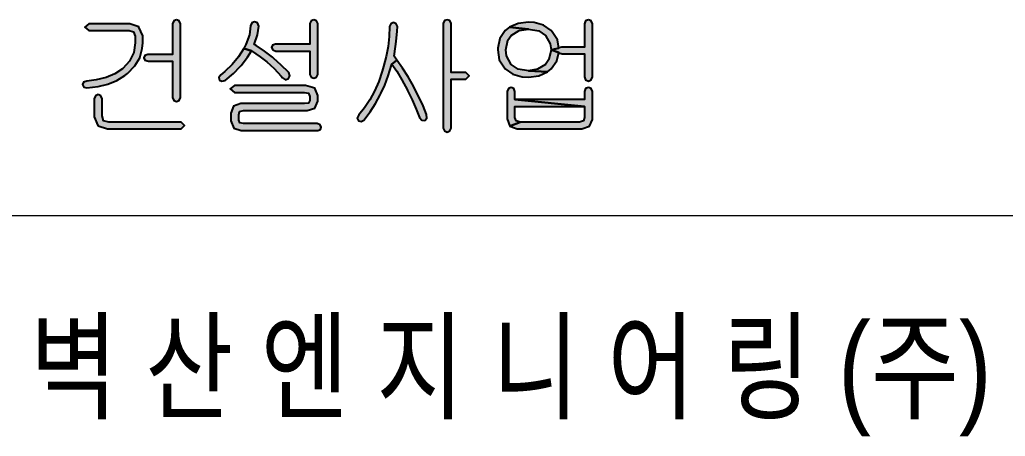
# Model space of a CAD drawing. Header units: inches. Extents: x 1027 to 1868, y 0 to 594.
# Drawn here: x 1787.59 to 1827.93, y 101.01 to 118.05 of the extents above; entities that cross this region are included whole.
import ezdxf

# ---------------------------------------------------------------- set-up
doc = ezdxf.new("R2010")
doc.units = ezdxf.units.IN
doc.header["$MEASUREMENT"] = 0
doc.layers.add('BG 0 -1', color=7, linetype='Continuous')
doc.layers.add('BG Default', color=7, linetype='Continuous')
doc.styles.add('Arial', font='arial.ttf')

msp = doc.modelspace()

# ---------------------------------------------------------------- hatches: boundary and pattern name
at = {"layer": 'BG Default', "linetype": 'Continuous'}
for points in [[(1792.059, 117.873), (1790.415, 117.873), (1790.261, 117.736), (1790.415, 117.6), (1792.068, 117.6), (1792.25, 117.546), (1792.314, 117.373), (1792.314, 117.101), (1792.259, 116.71), (1792.087, 116.356), (1791.805, 116.056), (1791.796, 116.038), (1791.487, 115.838), (1791.133, 115.684), (1790.724, 115.584), (1790.334, 115.538), (1790.197, 115.493), (1790.161, 115.393), (1790.216, 115.293), (1790.343, 115.257), (1790.797, 115.311), (1791.196, 115.411), (1791.56, 115.566), (1791.887, 115.766), (1792.005, 115.847), (1792.305, 116.156), (1792.504, 116.492), (1792.604, 116.865), (1792.622, 117.101), (1792.622, 117.391), (1792.468, 117.746), (1792.468, 117.755), (1792.096, 117.873)], [(1794.003, 118.045), (1793.894, 118), (1793.84, 117.873), (1793.84, 116.628), (1792.831, 116.628), (1792.704, 116.583), (1792.668, 116.483), (1792.713, 116.392), (1792.859, 116.347), (1793.84, 116.347), (1793.84, 114.866), (1793.894, 114.739), (1794.003, 114.694), (1794.121, 114.739), (1794.176, 114.866), (1794.176, 117.873), (1794.121, 118)], [(1799.625, 118.045), (1799.516, 118), (1799.462, 117.891), (1799.462, 117.046), (1798.063, 117.046), (1797.936, 117.01), (1797.899, 116.91), (1797.945, 116.81), (1798.072, 116.765), (1799.462, 116.765), (1799.462, 115.811), (1799.516, 115.693), (1799.625, 115.657), (1799.734, 115.693), (1799.789, 115.811), (1799.789, 117.891), (1799.734, 118)], [(1802.886, 117.927), (1802.777, 117.882), (1802.722, 117.764), (1802.713, 117.364), (1802.668, 116.955), (1802.595, 116.547), (1802.486, 116.138), (1802.432, 115.947), (1802.286, 115.52), (1802.114, 115.13), (1801.914, 114.766), (1801.705, 114.439), (1801.469, 114.149), (1801.405, 114.022), (1801.46, 113.913), (1801.56, 113.885), (1801.678, 113.94), (1801.932, 114.276), (1802.159, 114.621), (1802.35, 114.975), (1802.368, 115.021), (1802.532, 115.375), (1802.677, 115.756), (1802.804, 116.183), (1802.822, 116.229), (1803.031, 116.392), (1802.913, 116.556), (1802.977, 116.955), (1803.004, 117.155), (1803.04, 117.582), (1803.049, 117.764), (1802.995, 117.882)], [(1805.084, 118.045), (1804.975, 118.009), (1804.92, 117.891), (1804.92, 113.613), (1804.975, 113.495), (1805.084, 113.449), (1805.193, 113.495), (1805.247, 113.613), (1805.247, 115.611), (1805.856, 115.611), (1805.992, 115.747), (1805.856, 115.884), (1805.247, 115.884), (1805.247, 117.891), (1805.193, 118.009)], [(1810.869, 118.045), (1810.751, 118), (1810.706, 117.873), (1810.706, 116.928), (1809.761, 116.928), (1809.652, 116.892), (1809.652, 116.883), (1809.344, 116.81), (1809.652, 116.71), (1809.661, 116.692), (1809.789, 116.647), (1810.706, 116.647), (1810.706, 115.711), (1810.751, 115.584), (1810.869, 115.538), (1810.978, 115.584), (1811.033, 115.711), (1811.033, 117.882), (1810.978, 118)], [(1790.806, 114.984), (1790.697, 114.939), (1790.642, 114.803), (1790.642, 114.067), (1790.788, 113.713), (1790.797, 113.704), (1791.178, 113.586), (1791.187, 113.586), (1794.203, 113.586), (1794.339, 113.722), (1794.203, 113.858), (1791.242, 113.858), (1791.024, 113.913), (1790.969, 114.113), (1790.969, 114.803), (1790.915, 114.939)], [(1799.289, 115.357), (1796.383, 115.357), (1796.21, 115.221), (1796.383, 115.075), (1799.253, 115.075), (1799.416, 115.039), (1799.462, 114.903), (1799.462, 114.748), (1799.407, 114.639), (1799.253, 114.612), (1796.646, 114.612), (1796.346, 114.503), (1796.228, 114.222), (1796.228, 113.904), (1796.355, 113.613), (1796.655, 113.513), (1799.789, 113.513), (1799.898, 113.558), (1799.934, 113.649), (1799.889, 113.749), (1799.761, 113.795), (1796.746, 113.795), (1796.601, 113.822), (1796.555, 113.94), (1796.555, 114.149), (1796.592, 114.285), (1796.755, 114.331), (1799.353, 114.331), (1799.671, 114.43), (1799.789, 114.712), (1799.789, 114.948), (1799.671, 115.248)], [(1810.869, 115.275), (1810.751, 115.239), (1810.706, 115.112), (1810.706, 114.776), (1807.863, 114.776), (1810.706, 114.494), (1810.706, 114.04), (1810.661, 113.904), (1810.497, 113.858), (1808.072, 113.858), (1807.645, 113.695), (1807.945, 113.586), (1810.597, 113.586), (1810.915, 113.695), (1811.033, 113.967), (1811.033, 115.112), (1810.978, 115.239)]]:
    msp.add_hatch(color=3, dxfattribs=at).paths.add_polyline_path(points)
at = {"layer": 'BG Default', "linetype": 'ByBlock'}
for points in [[(1797.073, 116.774), (1797.436, 116.529), (1797.709, 116.32), (1798.008, 116.047), (1798.29, 115.738), (1798.344, 115.666), (1798.472, 115.593), (1798.59, 115.638), (1798.644, 115.747), (1798.599, 115.884), (1798.281, 116.202), (1797.99, 116.465), (1797.936, 116.51), (1797.609, 116.756), (1797.264, 116.992), (1797.182, 117.037), (1797.318, 117.428), (1797.373, 117.782), (1797.318, 117.918), (1797.2, 117.964), (1797.091, 117.918), (1797.037, 117.8), (1796.991, 117.428), (1796.846, 117.028), (1796.764, 116.865)], [(1809.652, 116.883), (1809.598, 117.219), (1809.389, 117.555), (1809.344, 117.6), (1809.035, 117.818), (1808.653, 117.936), (1808.417, 117.945), (1807.99, 117.891), (1807.636, 117.736), (1808.417, 117.664), (1808.835, 117.591), (1809.117, 117.4), (1809.307, 117.064), (1809.344, 116.81)], [(1807.636, 117.736), (1807.463, 117.6), (1807.245, 117.273), (1807.155, 116.883), (1807.155, 116.81), (1807.218, 116.41), (1807.427, 116.074), (1807.463, 116.038), (1807.781, 115.82), (1808.163, 115.711), (1808.417, 115.693), (1808.844, 115.747), (1809.198, 115.911), (1808.417, 115.956), (1807.999, 116.029), (1807.709, 116.22), (1807.509, 116.565), (1807.482, 116.81), (1807.572, 117.21), (1807.709, 117.4), (1808.027, 117.6), (1808.417, 117.664)], [(1796.764, 116.865), (1796.546, 116.529), (1796.292, 116.211), (1795.983, 115.929), (1795.82, 115.793), (1795.738, 115.684), (1795.765, 115.575), (1795.865, 115.529), (1796.001, 115.566), (1796.337, 115.847), (1796.619, 116.129), (1796.655, 116.174), (1796.909, 116.51), (1797.073, 116.774)], [(1809.198, 115.911), (1809.344, 116.038), (1809.571, 116.365), (1809.652, 116.71), (1809.344, 116.81), (1809.253, 116.42), (1809.117, 116.22), (1808.79, 116.02), (1808.417, 115.956)], [(1809.344, 116.81), (1809.253, 116.42), (1809.117, 116.22), (1808.79, 116.02), (1808.417, 115.956), (1809.198, 115.911), (1809.344, 116.038), (1809.571, 116.365), (1809.652, 116.71)], [(1802.822, 116.229), (1803.022, 115.947), (1803.231, 115.593), (1803.458, 115.166), (1803.458, 115.148), (1803.649, 114.766), (1803.812, 114.385), (1803.958, 114.04), (1804.048, 113.931), (1804.166, 113.922), (1804.248, 114.013), (1804.239, 114.167), (1804.103, 114.521), (1803.93, 114.894), (1803.721, 115.284), (1803.703, 115.33), (1803.485, 115.711), (1803.258, 116.065), (1803.031, 116.392)], [(1810.706, 114.494), (1807.863, 114.776), (1807.863, 115.112), (1807.809, 115.239), (1807.7, 115.275), (1807.591, 115.239), (1807.536, 115.112), (1807.536, 113.985), (1807.645, 113.695), (1808.072, 113.858), (1807.909, 113.913), (1807.863, 114.049), (1807.863, 114.494)]]:
    msp.add_hatch(color=3, dxfattribs=at).paths.add_polyline_path(points)

# ---------------------------------------------------------------- linework, layer by layer
at = {"layer": 'BG 0 -1', "color": 7, "linetype": 'Continuous', "lineweight": 9}
msp.add_line((1693.637, 110.04), (1842.905, 110.04), dxfattribs=at)
at = {"layer": 'BG 0 -1', "color": 3, "linetype": 'Continuous', "lineweight": 25}
for points in [[(1797.2, 117.964), (1797.091, 117.918), (1797.037, 117.8), (1796.991, 117.428), (1796.846, 117.028), (1796.764, 116.865), (1797.073, 116.774), (1797.436, 116.529), (1797.709, 116.32), (1798.008, 116.047), (1798.29, 115.738), (1798.344, 115.666), (1798.472, 115.593), (1798.59, 115.638), (1798.644, 115.747), (1798.599, 115.884), (1798.281, 116.202), (1797.99, 116.465), (1797.936, 116.51), (1797.609, 116.756), (1797.264, 116.992), (1797.182, 117.037), (1797.318, 117.428), (1797.373, 117.782), (1797.318, 117.918)], [(1808.417, 117.945), (1807.99, 117.891), (1807.636, 117.736), (1808.417, 117.664), (1808.835, 117.591), (1809.117, 117.4), (1809.307, 117.064), (1809.344, 116.81), (1809.652, 116.883), (1809.598, 117.219), (1809.389, 117.555), (1809.344, 117.6), (1809.035, 117.818), (1808.653, 117.936)], [(1807.636, 117.736), (1807.463, 117.6), (1807.245, 117.273), (1807.155, 116.883), (1807.155, 116.81), (1807.218, 116.41), (1807.427, 116.074), (1807.463, 116.038), (1807.781, 115.82), (1808.163, 115.711), (1808.417, 115.693), (1808.844, 115.747), (1809.198, 115.911), (1808.417, 115.956), (1807.999, 116.029), (1807.709, 116.22), (1807.509, 116.565), (1807.482, 116.81), (1807.572, 117.21), (1807.709, 117.4), (1808.027, 117.6), (1808.417, 117.664)], [(1796.764, 116.865), (1796.546, 116.529), (1796.292, 116.211), (1795.983, 115.929), (1795.82, 115.793), (1795.738, 115.684), (1795.765, 115.575), (1795.865, 115.529), (1796.001, 115.566), (1796.337, 115.847), (1796.619, 116.129), (1796.655, 116.174), (1796.909, 116.51), (1797.073, 116.774)], [(1809.344, 116.81), (1809.253, 116.42), (1809.117, 116.22), (1808.79, 116.02), (1808.417, 115.956), (1809.198, 115.911), (1809.344, 116.038), (1809.571, 116.365), (1809.652, 116.71)], [(1803.031, 116.392), (1802.822, 116.229), (1803.022, 115.947), (1803.231, 115.593), (1803.458, 115.166), (1803.458, 115.148), (1803.649, 114.766), (1803.812, 114.385), (1803.958, 114.04), (1804.048, 113.931), (1804.166, 113.922), (1804.248, 114.013), (1804.239, 114.167), (1804.103, 114.521), (1803.93, 114.894), (1803.721, 115.284), (1803.703, 115.33), (1803.485, 115.711), (1803.258, 116.065)], [(1807.7, 115.275), (1807.591, 115.239), (1807.536, 115.112), (1807.536, 113.985), (1807.645, 113.695), (1808.072, 113.858), (1807.909, 113.913), (1807.863, 114.049), (1807.863, 114.494), (1810.706, 114.494), (1807.863, 114.776), (1807.863, 115.112), (1807.809, 115.239)]]:
    msp.add_lwpolyline(points, close=True, dxfattribs=at)
at = {"layer": 'BG Default', "color": 3, "linetype": 'Continuous', "lineweight": 25}
for points in [[(1792.059, 117.873), (1790.415, 117.873), (1790.261, 117.736), (1790.415, 117.6), (1792.068, 117.6), (1792.25, 117.546), (1792.314, 117.373), (1792.314, 117.101), (1792.259, 116.71), (1792.087, 116.356), (1791.805, 116.056), (1791.796, 116.038), (1791.487, 115.838), (1791.133, 115.684), (1790.724, 115.584), (1790.334, 115.538), (1790.197, 115.493), (1790.161, 115.393), (1790.216, 115.293), (1790.343, 115.257), (1790.797, 115.311), (1791.196, 115.411), (1791.56, 115.566), (1791.887, 115.766), (1792.005, 115.847), (1792.305, 116.156), (1792.504, 116.492), (1792.604, 116.865), (1792.622, 117.101), (1792.622, 117.391), (1792.468, 117.746), (1792.468, 117.755), (1792.096, 117.873)], [(1794.003, 118.045), (1793.894, 118), (1793.84, 117.873), (1793.84, 116.628), (1792.831, 116.628), (1792.704, 116.583), (1792.668, 116.483), (1792.713, 116.392), (1792.859, 116.347), (1793.84, 116.347), (1793.84, 114.866), (1793.894, 114.739), (1794.003, 114.694), (1794.121, 114.739), (1794.176, 114.866), (1794.176, 117.873), (1794.121, 118)], [(1799.625, 118.045), (1799.516, 118), (1799.462, 117.891), (1799.462, 117.046), (1798.063, 117.046), (1797.936, 117.01), (1797.899, 116.91), (1797.945, 116.81), (1798.072, 116.765), (1799.462, 116.765), (1799.462, 115.811), (1799.516, 115.693), (1799.625, 115.657), (1799.734, 115.693), (1799.789, 115.811), (1799.789, 117.891), (1799.734, 118)], [(1802.886, 117.927), (1802.777, 117.882), (1802.722, 117.764), (1802.713, 117.364), (1802.668, 116.955), (1802.595, 116.547), (1802.486, 116.138), (1802.432, 115.947), (1802.286, 115.52), (1802.114, 115.13), (1801.914, 114.766), (1801.705, 114.439), (1801.469, 114.149), (1801.405, 114.022), (1801.46, 113.913), (1801.56, 113.885), (1801.678, 113.94), (1801.932, 114.276), (1802.159, 114.621), (1802.35, 114.975), (1802.368, 115.021), (1802.532, 115.375), (1802.677, 115.756), (1802.804, 116.183), (1802.822, 116.229), (1803.031, 116.392), (1802.913, 116.556), (1802.977, 116.955), (1803.004, 117.155), (1803.04, 117.582), (1803.049, 117.764), (1802.995, 117.882)], [(1805.084, 118.045), (1804.975, 118.009), (1804.92, 117.891), (1804.92, 113.613), (1804.975, 113.495), (1805.084, 113.449), (1805.193, 113.495), (1805.247, 113.613), (1805.247, 115.611), (1805.856, 115.611), (1805.992, 115.747), (1805.856, 115.884), (1805.247, 115.884), (1805.247, 117.891), (1805.193, 118.009)], [(1810.869, 118.045), (1810.751, 118), (1810.706, 117.873), (1810.706, 116.928), (1809.761, 116.928), (1809.652, 116.892), (1809.652, 116.883), (1809.344, 116.81), (1809.652, 116.71), (1809.661, 116.692), (1809.789, 116.647), (1810.706, 116.647), (1810.706, 115.711), (1810.751, 115.584), (1810.869, 115.538), (1810.978, 115.584), (1811.033, 115.711), (1811.033, 117.882), (1810.978, 118)], [(1790.806, 114.984), (1790.697, 114.939), (1790.642, 114.803), (1790.642, 114.067), (1790.788, 113.713), (1790.797, 113.704), (1791.178, 113.586), (1791.187, 113.586), (1794.203, 113.586), (1794.339, 113.722), (1794.203, 113.858), (1791.242, 113.858), (1791.024, 113.913), (1790.969, 114.113), (1790.969, 114.803), (1790.915, 114.939)], [(1799.289, 115.357), (1796.383, 115.357), (1796.21, 115.221), (1796.383, 115.075), (1799.253, 115.075), (1799.416, 115.039), (1799.462, 114.903), (1799.462, 114.748), (1799.407, 114.639), (1799.253, 114.612), (1796.646, 114.612), (1796.346, 114.503), (1796.228, 114.222), (1796.228, 113.904), (1796.355, 113.613), (1796.655, 113.513), (1799.789, 113.513), (1799.898, 113.558), (1799.934, 113.649), (1799.889, 113.749), (1799.761, 113.795), (1796.746, 113.795), (1796.601, 113.822), (1796.555, 113.94), (1796.555, 114.149), (1796.592, 114.285), (1796.755, 114.331), (1799.353, 114.331), (1799.671, 114.43), (1799.789, 114.712), (1799.789, 114.948), (1799.671, 115.248)], [(1810.869, 115.275), (1810.751, 115.239), (1810.706, 115.112), (1810.706, 114.776), (1807.863, 114.776), (1810.706, 114.494), (1810.706, 114.04), (1810.661, 113.904), (1810.497, 113.858), (1808.072, 113.858), (1807.645, 113.695), (1807.945, 113.586), (1810.597, 113.586), (1810.915, 113.695), (1811.033, 113.967), (1811.033, 115.112), (1810.978, 115.239)]]:
    msp.add_lwpolyline(points, close=True, dxfattribs=at)
at = {"layer": 'BG Default', "color": 7, "linetype": 'Continuous', "lineweight": 0}
for points in [[(1797.073, 116.774), (1797.436, 116.529), (1797.709, 116.32), (1798.008, 116.047), (1798.29, 115.738), (1798.344, 115.666), (1798.472, 115.593), (1798.59, 115.638), (1798.644, 115.747), (1798.599, 115.884), (1798.281, 116.202), (1797.99, 116.465), (1797.936, 116.51), (1797.609, 116.756), (1797.264, 116.992), (1797.182, 117.037), (1797.318, 117.428), (1797.373, 117.782), (1797.318, 117.918), (1797.2, 117.964), (1797.091, 117.918), (1797.037, 117.8), (1796.991, 117.428), (1796.846, 117.028), (1796.764, 116.865)], [(1809.652, 116.883), (1809.598, 117.219), (1809.389, 117.555), (1809.344, 117.6), (1809.035, 117.818), (1808.653, 117.936), (1808.417, 117.945), (1807.99, 117.891), (1807.636, 117.736), (1808.417, 117.664), (1808.835, 117.591), (1809.117, 117.4), (1809.307, 117.064), (1809.344, 116.81)], [(1807.636, 117.736), (1807.463, 117.6), (1807.245, 117.273), (1807.155, 116.883), (1807.155, 116.81), (1807.218, 116.41), (1807.427, 116.074), (1807.463, 116.038), (1807.781, 115.82), (1808.163, 115.711), (1808.417, 115.693), (1808.844, 115.747), (1809.198, 115.911), (1808.417, 115.956), (1807.999, 116.029), (1807.709, 116.22), (1807.509, 116.565), (1807.482, 116.81), (1807.572, 117.21), (1807.709, 117.4), (1808.027, 117.6), (1808.417, 117.664)], [(1796.764, 116.865), (1796.546, 116.529), (1796.292, 116.211), (1795.983, 115.929), (1795.82, 115.793), (1795.738, 115.684), (1795.765, 115.575), (1795.865, 115.529), (1796.001, 115.566), (1796.337, 115.847), (1796.619, 116.129), (1796.655, 116.174), (1796.909, 116.51), (1797.073, 116.774)], [(1809.198, 115.911), (1809.344, 116.038), (1809.571, 116.365), (1809.652, 116.71), (1809.344, 116.81), (1809.253, 116.42), (1809.117, 116.22), (1808.79, 116.02), (1808.417, 115.956)], [(1809.344, 116.81), (1809.253, 116.42), (1809.117, 116.22), (1808.79, 116.02), (1808.417, 115.956), (1809.198, 115.911), (1809.344, 116.038), (1809.571, 116.365), (1809.652, 116.71)], [(1802.822, 116.229), (1803.022, 115.947), (1803.231, 115.593), (1803.458, 115.166), (1803.458, 115.148), (1803.649, 114.766), (1803.812, 114.385), (1803.958, 114.04), (1804.048, 113.931), (1804.166, 113.922), (1804.248, 114.013), (1804.239, 114.167), (1804.103, 114.521), (1803.93, 114.894), (1803.721, 115.284), (1803.703, 115.33), (1803.485, 115.711), (1803.258, 116.065), (1803.031, 116.392)], [(1810.706, 114.494), (1807.863, 114.776), (1807.863, 115.112), (1807.809, 115.239), (1807.7, 115.275), (1807.591, 115.239), (1807.536, 115.112), (1807.536, 113.985), (1807.645, 113.695), (1808.072, 113.858), (1807.909, 113.913), (1807.863, 114.049), (1807.863, 114.494)]]:
    msp.add_lwpolyline(points, close=True, dxfattribs=at)

# ---------------------------------------------------------------- texts
at = {"layer": 'BG 0 -1', "color": 7, "style": 'Arial', "width": 0.808848}
msp.add_text('벽 산 엔 지 니 어 링 (주)', height=3.5574, dxfattribs=at).set_placement((1787.998, 102.078))

doc.saveas('drawing.dxf')
